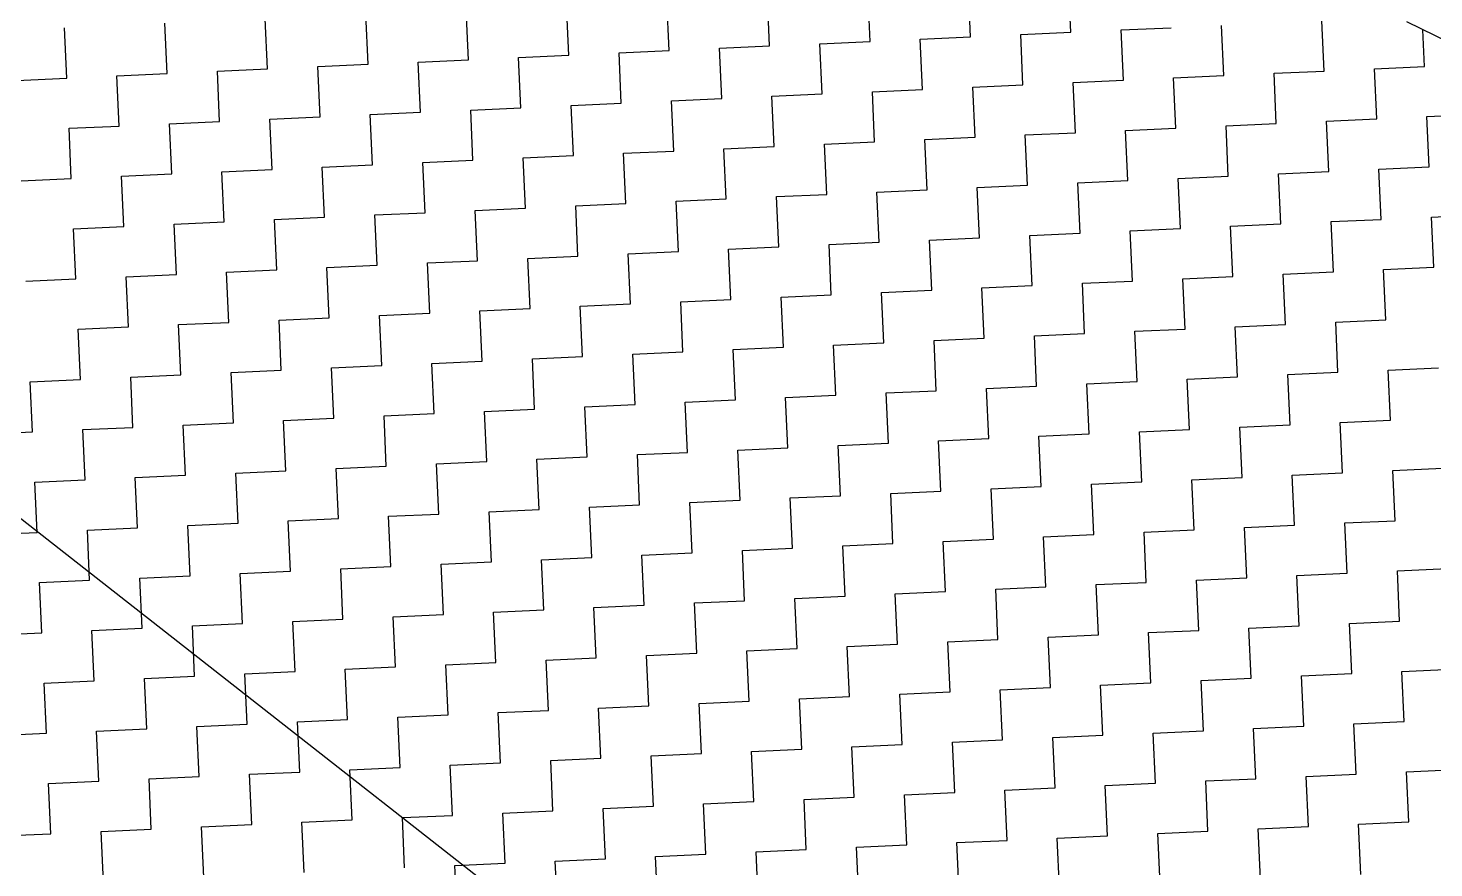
# Model space of a CAD drawing. Header units: metres. Extents: x 280741 to 282709, y 2085398 to 2088597.
# Drawn here: x 282052 to 282227.7, y 2085761.6 to 2085866.5 of the extents above; entities that cross this region are included whole.
import ezdxf

# ---------------------------------------------------------------- set-up
doc = ezdxf.new("R2010")
doc.units = ezdxf.units.M
doc.layers.add('POLY_HATCH', color=12, linetype='Continuous')
doc.layers.add('POLY_PARCEL', color=6, linetype='Continuous')

msp = doc.modelspace()

# ---------------------------------------------------------------- linework, layer by layer
at = {"layer": 'POLY_HATCH', "linetype": 'Continuous'}
for p, q in [((282169.78, 2085865.44), (282169.5, 2085871.72)), ((282182.34, 2085866.02), (282182.05, 2085872.29)), ((282132.12, 2085863.72), (282131.84, 2085870)), ((282144.68, 2085864.3), (282144.39, 2085870.57)), ((282157.23, 2085864.87), (282156.94, 2085871.15)), ((282094.47, 2085862.01), (282094.18, 2085868.28)), ((282107.02, 2085862.58), (282106.73, 2085868.85)), ((282119.57, 2085863.15), (282119.29, 2085869.43)), ((282056.81, 2085860.29), (282056.52, 2085866.56)), ((282069.36, 2085860.86), (282069.07, 2085867.14)), ((282081.91, 2085861.43), (282081.63, 2085867.71)), ((282188.61, 2085866.3), (282194.89, 2085866.59)), ((282188.9, 2085860.03), (282188.61, 2085866.3)), ((282201.45, 2085860.6), (282201.16, 2085866.88)), ((282214, 2085861.17), (282213.72, 2085867.45)), ((282226.56, 2085861.75), (282226.35, 2085866.34)), ((282138.4, 2085864.01), (282144.68, 2085864.3)), ((282150.95, 2085864.58), (282157.23, 2085864.87)), ((282151.24, 2085858.31), (282150.95, 2085864.58)), ((282163.51, 2085865.16), (282169.78, 2085865.44)), ((282163.79, 2085858.88), (282163.51, 2085865.16)), ((282176.06, 2085865.73), (282182.34, 2085866.02)), ((282176.35, 2085859.45), (282176.06, 2085865.73)), ((282100.74, 2085862.29), (282107.02, 2085862.58)), ((282113.3, 2085862.86), (282119.57, 2085863.15)), ((282113.58, 2085856.59), (282113.3, 2085862.86)), ((282125.85, 2085863.44), (282132.12, 2085863.72)), ((282126.13, 2085857.16), (282125.85, 2085863.44)), ((282138.69, 2085857.74), (282138.4, 2085864.01)), ((282063.08, 2085860.57), (282069.36, 2085860.86)), ((282075.64, 2085861.15), (282081.91, 2085861.43)), ((282075.92, 2085854.87), (282075.64, 2085861.15)), ((282088.19, 2085861.72), (282094.47, 2085862.01)), ((282088.48, 2085855.44), (282088.19, 2085861.72)), ((282101.03, 2085856.02), (282100.74, 2085862.29)), ((282207.73, 2085860.89), (282214, 2085861.17)), ((282208.01, 2085854.61), (282207.73, 2085860.89)), ((282220.28, 2085861.46), (282226.56, 2085861.75)), ((282220.57, 2085855.18), (282220.28, 2085861.46)), ((282050.53, 2085860), (282056.81, 2085860.29)), ((282063.37, 2085854.3), (282063.08, 2085860.57)), ((282170.07, 2085859.17), (282176.35, 2085859.45)), ((282170.36, 2085852.89), (282170.07, 2085859.17)), ((282182.62, 2085859.74), (282188.9, 2085860.03)), ((282182.91, 2085853.46), (282182.62, 2085859.74)), ((282195.17, 2085860.31), (282201.45, 2085860.6)), ((282195.46, 2085854.04), (282195.17, 2085860.31)), ((282132.41, 2085857.45), (282138.69, 2085857.74)), ((282132.7, 2085851.17), (282132.41, 2085857.45)), ((282144.96, 2085858.02), (282151.24, 2085858.31)), ((282145.25, 2085851.75), (282144.96, 2085858.02)), ((282157.52, 2085858.59), (282163.79, 2085858.88)), ((282157.8, 2085852.32), (282157.52, 2085858.59)), ((282094.75, 2085855.73), (282101.03, 2085856.02)), ((282095.04, 2085849.45), (282094.75, 2085855.73)), ((282107.31, 2085856.3), (282113.58, 2085856.59)), ((282107.59, 2085850.03), (282107.31, 2085856.3)), ((282119.86, 2085856.88), (282126.13, 2085857.16)), ((282120.14, 2085850.6), (282119.86, 2085856.88)), ((282226.84, 2085855.47), (282233.12, 2085855.76)), ((282057.1, 2085854.01), (282063.37, 2085854.3)), ((282057.38, 2085847.73), (282057.1, 2085854.01)), ((282069.65, 2085854.58), (282075.92, 2085854.87)), ((282069.93, 2085848.31), (282069.65, 2085854.58)), ((282082.2, 2085855.16), (282088.48, 2085855.44)), ((282082.49, 2085848.88), (282082.2, 2085855.16)), ((282189.18, 2085853.75), (282195.46, 2085854.04)), ((282189.47, 2085847.48), (282189.18, 2085853.75)), ((282201.74, 2085854.32), (282208.01, 2085854.61)), ((282202.02, 2085848.05), (282201.74, 2085854.32)), ((282214.29, 2085854.9), (282220.57, 2085855.18)), ((282214.58, 2085848.62), (282214.29, 2085854.9)), ((282227.13, 2085849.19), (282226.84, 2085855.47)), ((282151.53, 2085852.03), (282157.8, 2085852.32)), ((282151.81, 2085845.76), (282151.53, 2085852.03)), ((282164.08, 2085852.61), (282170.36, 2085852.89)), ((282164.37, 2085846.33), (282164.08, 2085852.61)), ((282176.63, 2085853.18), (282182.91, 2085853.46)), ((282176.92, 2085846.9), (282176.63, 2085853.18)), ((282113.87, 2085850.31), (282120.14, 2085850.6)), ((282114.16, 2085844.04), (282113.87, 2085850.31)), ((282126.42, 2085850.89), (282132.7, 2085851.17)), ((282126.71, 2085844.61), (282126.42, 2085850.89)), ((282138.97, 2085851.46), (282145.25, 2085851.75)), ((282139.26, 2085845.18), (282138.97, 2085851.46)), ((282076.21, 2085848.59), (282082.49, 2085848.88)), ((282076.5, 2085842.32), (282076.21, 2085848.59)), ((282088.76, 2085849.17), (282095.04, 2085849.45)), ((282089.05, 2085842.89), (282088.76, 2085849.17)), ((282101.32, 2085849.74), (282107.59, 2085850.03)), ((282101.6, 2085843.46), (282101.32, 2085849.74)), ((282208.3, 2085848.34), (282214.58, 2085848.62)), ((282220.85, 2085848.91), (282227.13, 2085849.19)), ((282221.14, 2085842.63), (282220.85, 2085848.91)), ((282051.11, 2085847.45), (282057.38, 2085847.73)), ((282063.66, 2085848.02), (282069.93, 2085848.31)), ((282063.94, 2085841.74), (282063.66, 2085848.02)), ((282170.64, 2085846.62), (282176.92, 2085846.9)), ((282183.19, 2085847.19), (282189.47, 2085847.48)), ((282183.48, 2085840.91), (282183.19, 2085847.19)), ((282195.75, 2085847.76), (282202.02, 2085848.05)), ((282196.03, 2085841.49), (282195.75, 2085847.76)), ((282208.59, 2085842.06), (282208.3, 2085848.34)), ((282132.98, 2085844.9), (282139.26, 2085845.18)), ((282145.54, 2085845.47), (282151.81, 2085845.76)), ((282145.82, 2085839.19), (282145.54, 2085845.47)), ((282158.09, 2085846.04), (282164.37, 2085846.33)), ((282158.38, 2085839.77), (282158.09, 2085846.04)), ((282170.93, 2085840.34), (282170.64, 2085846.62)), ((282095.33, 2085843.18), (282101.6, 2085843.46)), ((282107.88, 2085843.75), (282114.16, 2085844.04)), ((282108.17, 2085837.47), (282107.88, 2085843.75)), ((282120.43, 2085844.32), (282126.71, 2085844.61)), ((282120.72, 2085838.05), (282120.43, 2085844.32)), ((282133.27, 2085838.62), (282132.98, 2085844.9)), ((282227.42, 2085842.92), (282233.69, 2085843.21)), ((282057.67, 2085841.46), (282063.94, 2085841.74)), ((282057.95, 2085835.18), (282057.67, 2085841.46)), ((282070.22, 2085842.03), (282076.5, 2085842.32)), ((282070.51, 2085835.75), (282070.22, 2085842.03)), ((282082.77, 2085842.6), (282089.05, 2085842.89)), ((282083.06, 2085836.33), (282082.77, 2085842.6)), ((282095.61, 2085836.9), (282095.33, 2085843.18)), ((282189.76, 2085841.2), (282196.03, 2085841.49)), ((282202.31, 2085841.77), (282208.59, 2085842.06)), ((282202.6, 2085835.5), (282202.31, 2085841.77)), ((282214.86, 2085842.35), (282221.14, 2085842.63)), ((282215.15, 2085836.07), (282214.86, 2085842.35)), ((282227.7, 2085836.64), (282227.42, 2085842.92)), ((282152.1, 2085839.48), (282158.38, 2085839.77)), ((282164.65, 2085840.05), (282170.93, 2085840.34)), ((282164.94, 2085833.78), (282164.65, 2085840.05)), ((282177.21, 2085840.63), (282183.48, 2085840.91)), ((282177.49, 2085834.35), (282177.21, 2085840.63)), ((282190.04, 2085834.92), (282189.76, 2085841.2)), ((282114.44, 2085837.76), (282120.72, 2085838.05)), ((282126.99, 2085838.33), (282133.27, 2085838.62)), ((282127.28, 2085832.06), (282126.99, 2085838.33)), ((282139.55, 2085838.91), (282145.82, 2085839.19)), ((282139.83, 2085832.63), (282139.55, 2085838.91)), ((282152.39, 2085833.2), (282152.1, 2085839.48)), ((282076.78, 2085836.04), (282083.06, 2085836.33)), ((282089.34, 2085836.61), (282095.61, 2085836.9)), ((282089.62, 2085830.34), (282089.34, 2085836.61)), ((282101.89, 2085837.19), (282108.17, 2085837.47)), ((282102.18, 2085830.91), (282101.89, 2085837.19)), ((282114.73, 2085831.48), (282114.44, 2085837.76)), ((282221.43, 2085836.36), (282227.7, 2085836.64)), ((282221.71, 2085830.08), (282221.43, 2085836.36)), ((282051.68, 2085834.89), (282057.95, 2085835.18)), ((282064.23, 2085835.47), (282070.51, 2085835.75)), ((282064.52, 2085829.19), (282064.23, 2085835.47)), ((282077.07, 2085829.76), (282076.78, 2085836.04)), ((282183.77, 2085834.64), (282190.04, 2085834.92)), ((282184.05, 2085828.36), (282183.77, 2085834.64)), ((282196.32, 2085835.21), (282202.6, 2085835.5)), ((282196.61, 2085828.93), (282196.32, 2085835.21)), ((282208.87, 2085835.78), (282215.15, 2085836.07)), ((282209.16, 2085829.51), (282208.87, 2085835.78)), ((282146.11, 2085832.92), (282152.39, 2085833.2)), ((282146.4, 2085826.64), (282146.11, 2085832.92)), ((282158.66, 2085833.49), (282164.94, 2085833.78)), ((282158.95, 2085827.21), (282158.66, 2085833.49)), ((282171.22, 2085834.06), (282177.49, 2085834.35)), ((282171.5, 2085827.79), (282171.22, 2085834.06)), ((282095.9, 2085830.62), (282102.18, 2085830.91)), ((282108.45, 2085831.2), (282114.73, 2085831.48)), ((282108.74, 2085824.92), (282108.45, 2085831.2)), ((282121, 2085831.77), (282127.28, 2085832.06)), ((282121.29, 2085825.49), (282121, 2085831.77)), ((282133.56, 2085832.34), (282139.83, 2085832.63)), ((282133.84, 2085826.07), (282133.56, 2085832.34)), ((282058.24, 2085828.9), (282064.52, 2085829.19)), ((282070.79, 2085829.48), (282077.07, 2085829.76)), ((282071.08, 2085823.2), (282070.79, 2085829.48)), ((282083.35, 2085830.05), (282089.62, 2085830.34)), ((282083.63, 2085823.77), (282083.35, 2085830.05)), ((282096.19, 2085824.35), (282095.9, 2085830.62)), ((282202.88, 2085829.22), (282209.16, 2085829.51)), ((282203.17, 2085822.94), (282202.88, 2085829.22)), ((282215.44, 2085829.79), (282221.71, 2085830.08)), ((282215.72, 2085823.52), (282215.44, 2085829.79)), ((282058.53, 2085822.63), (282058.24, 2085828.9)), ((282165.23, 2085827.5), (282171.5, 2085827.79)), ((282165.51, 2085821.22), (282165.23, 2085827.5)), ((282177.78, 2085828.07), (282184.05, 2085828.36)), ((282178.06, 2085821.8), (282177.78, 2085828.07)), ((282190.33, 2085828.65), (282196.61, 2085828.93)), ((282190.62, 2085822.37), (282190.33, 2085828.65)), ((282127.57, 2085825.78), (282133.84, 2085826.07)), ((282127.85, 2085819.5), (282127.57, 2085825.78)), ((282140.12, 2085826.35), (282146.4, 2085826.64)), ((282140.41, 2085820.08), (282140.12, 2085826.35)), ((282152.67, 2085826.93), (282158.95, 2085827.21)), ((282152.96, 2085820.65), (282152.67, 2085826.93)), ((282089.91, 2085824.06), (282096.19, 2085824.35)), ((282090.2, 2085817.78), (282089.91, 2085824.06)), ((282102.46, 2085824.63), (282108.74, 2085824.92)), ((282102.75, 2085818.36), (282102.46, 2085824.63)), ((282115.02, 2085825.21), (282121.29, 2085825.49)), ((282115.3, 2085818.93), (282115.02, 2085825.21)), ((282222, 2085823.8), (282228.28, 2085824.09)), ((282052.25, 2085822.34), (282058.53, 2085822.63)), ((282052.54, 2085816.06), (282052.25, 2085822.34)), ((282064.8, 2085822.91), (282071.08, 2085823.2)), ((282065.09, 2085816.64), (282064.8, 2085822.91)), ((282077.36, 2085823.49), (282083.63, 2085823.77)), ((282077.64, 2085817.21), (282077.36, 2085823.49)), ((282184.34, 2085822.08), (282190.62, 2085822.37)), ((282196.89, 2085822.66), (282203.17, 2085822.94)), ((282197.18, 2085816.38), (282196.89, 2085822.66)), ((282209.45, 2085823.23), (282215.72, 2085823.52)), ((282209.73, 2085816.95), (282209.45, 2085823.23)), ((282222.29, 2085817.53), (282222, 2085823.8)), ((282146.68, 2085820.36), (282152.96, 2085820.65)), ((282146.97, 2085814.09), (282146.68, 2085820.36)), ((282159.24, 2085820.94), (282165.51, 2085821.22)), ((282159.52, 2085814.66), (282159.24, 2085820.94)), ((282171.79, 2085821.51), (282178.06, 2085821.8)), ((282172.08, 2085815.23), (282171.79, 2085821.51)), ((282184.63, 2085815.81), (282184.34, 2085822.08)), ((282109.03, 2085818.64), (282115.3, 2085818.93)), ((282109.31, 2085812.37), (282109.03, 2085818.64)), ((282121.58, 2085819.22), (282127.85, 2085819.5)), ((282121.86, 2085812.94), (282121.58, 2085819.22)), ((282134.13, 2085819.79), (282140.41, 2085820.08)), ((282134.42, 2085813.51), (282134.13, 2085819.79)), ((282071.37, 2085816.92), (282077.64, 2085817.21)), ((282071.65, 2085810.65), (282071.37, 2085816.92)), ((282083.92, 2085817.5), (282090.2, 2085817.78)), ((282084.21, 2085811.22), (282083.92, 2085817.5)), ((282096.47, 2085818.07), (282102.75, 2085818.36)), ((282096.76, 2085811.79), (282096.47, 2085818.07)), ((282203.46, 2085816.67), (282209.73, 2085816.95)), ((282216.01, 2085817.24), (282222.29, 2085817.53)), ((282216.3, 2085810.96), (282216.01, 2085817.24)), ((282046.26, 2085815.78), (282052.54, 2085816.06)), ((282058.81, 2085816.35), (282065.09, 2085816.64)), ((282059.1, 2085810.07), (282058.81, 2085816.35)), ((282165.8, 2085814.95), (282172.08, 2085815.23)), ((282178.35, 2085815.52), (282184.63, 2085815.81)), ((282178.64, 2085809.24), (282178.35, 2085815.52)), ((282190.9, 2085816.09), (282197.18, 2085816.38)), ((282191.19, 2085809.82), (282190.9, 2085816.09)), ((282203.74, 2085810.39), (282203.46, 2085816.67)), ((282128.14, 2085813.23), (282134.42, 2085813.51)), ((282140.69, 2085813.8), (282146.97, 2085814.09)), ((282140.98, 2085807.52), (282140.69, 2085813.8)), ((282153.25, 2085814.37), (282159.52, 2085814.66)), ((282153.53, 2085808.1), (282153.25, 2085814.37)), ((282166.09, 2085808.67), (282165.8, 2085814.95)), ((282090.48, 2085811.51), (282096.76, 2085811.79)), ((282103.04, 2085812.08), (282109.31, 2085812.37)), ((282103.32, 2085805.8), (282103.04, 2085812.08)), ((282115.59, 2085812.65), (282121.86, 2085812.94)), ((282115.87, 2085806.38), (282115.59, 2085812.65)), ((282128.43, 2085806.95), (282128.14, 2085813.23)), ((282052.82, 2085809.79), (282059.1, 2085810.07)), ((282065.38, 2085810.36), (282071.65, 2085810.65)), ((282065.66, 2085804.09), (282065.38, 2085810.36)), ((282077.93, 2085810.93), (282084.21, 2085811.22)), ((282078.22, 2085804.66), (282077.93, 2085810.93)), ((282090.77, 2085805.23), (282090.48, 2085811.51)), ((282184.91, 2085809.53), (282191.19, 2085809.82)), ((282197.47, 2085810.1), (282203.74, 2085810.39)), ((282197.75, 2085803.83), (282197.47, 2085810.1)), ((282210.02, 2085810.68), (282216.3, 2085810.96)), ((282210.31, 2085804.4), (282210.02, 2085810.68)), ((282222.57, 2085811.25), (282228.85, 2085811.54)), ((282222.86, 2085804.97), (282222.57, 2085811.25)), ((282053.11, 2085803.51), (282052.82, 2085809.79)), ((282147.26, 2085807.81), (282153.53, 2085808.1)), ((282159.81, 2085808.38), (282166.09, 2085808.67)), ((282160.1, 2085802.11), (282159.81, 2085808.38)), ((282172.36, 2085808.96), (282178.64, 2085809.24)), ((282172.65, 2085802.68), (282172.36, 2085808.96)), ((282185.2, 2085803.25), (282184.91, 2085809.53)), ((282109.6, 2085806.09), (282115.87, 2085806.38)), ((282122.15, 2085806.66), (282128.43, 2085806.95)), ((282122.44, 2085800.39), (282122.15, 2085806.66)), ((282134.7, 2085807.24), (282140.98, 2085807.52)), ((282134.99, 2085800.96), (282134.7, 2085807.24)), ((282147.54, 2085801.53), (282147.26, 2085807.81)), ((282071.94, 2085804.37), (282078.22, 2085804.66)), ((282084.49, 2085804.95), (282090.77, 2085805.23)), ((282084.78, 2085798.67), (282084.49, 2085804.95)), ((282097.05, 2085805.52), (282103.32, 2085805.8)), ((282097.33, 2085799.24), (282097.05, 2085805.52)), ((282109.89, 2085799.82), (282109.6, 2085806.09)), ((282216.58, 2085804.69), (282222.86, 2085804.97)), ((282216.87, 2085798.41), (282216.58, 2085804.69)), ((282046.84, 2085803.23), (282053.11, 2085803.51)), ((282059.39, 2085803.8), (282065.66, 2085804.09)), ((282059.67, 2085797.52), (282059.39, 2085803.8)), ((282072.23, 2085798.1), (282071.94, 2085804.37)), ((282178.92, 2085802.97), (282185.2, 2085803.25)), ((282179.21, 2085796.69), (282178.92, 2085802.97)), ((282191.48, 2085803.54), (282197.75, 2085803.83)), ((282191.76, 2085797.26), (282191.48, 2085803.54)), ((282204.03, 2085804.11), (282210.31, 2085804.4)), ((282204.32, 2085797.84), (282204.03, 2085804.11)), ((282141.27, 2085801.25), (282147.54, 2085801.53)), ((282141.55, 2085794.97), (282141.27, 2085801.25)), ((282153.82, 2085801.82), (282160.1, 2085802.11)), ((282154.11, 2085795.54), (282153.82, 2085801.82)), ((282166.37, 2085802.39), (282172.65, 2085802.68)), ((282166.66, 2085796.12), (282166.37, 2085802.39)), ((282103.61, 2085799.53), (282109.89, 2085799.82)), ((282103.9, 2085793.25), (282103.61, 2085799.53)), ((282116.16, 2085800.1), (282122.44, 2085800.39)), ((282116.45, 2085793.83), (282116.16, 2085800.1)), ((282128.71, 2085800.67), (282134.99, 2085800.96)), ((282129, 2085794.4), (282128.71, 2085800.67)), ((282053.4, 2085797.24), (282059.67, 2085797.52)), ((282065.95, 2085797.81), (282072.23, 2085798.1)), ((282066.24, 2085791.53), (282065.95, 2085797.81)), ((282078.5, 2085798.38), (282084.78, 2085798.67)), ((282078.79, 2085792.11), (282078.5, 2085798.38)), ((282091.06, 2085798.96), (282097.33, 2085799.24)), ((282091.34, 2085792.68), (282091.06, 2085798.96)), ((282198.04, 2085797.55), (282204.32, 2085797.84)), ((282198.33, 2085791.27), (282198.04, 2085797.55)), ((282210.59, 2085798.12), (282216.87, 2085798.41)), ((282210.88, 2085791.85), (282210.59, 2085798.12)), ((282223.15, 2085798.7), (282229.42, 2085798.98)), ((282223.43, 2085792.42), (282223.15, 2085798.7)), ((282053.68, 2085790.96), (282053.4, 2085797.24)), ((282160.38, 2085795.83), (282166.66, 2085796.12)), ((282160.67, 2085789.56), (282160.38, 2085795.83)), ((282172.94, 2085796.4), (282179.21, 2085796.69)), ((282173.22, 2085790.13), (282172.94, 2085796.4)), ((282185.49, 2085796.98), (282191.76, 2085797.26)), ((282185.77, 2085790.7), (282185.49, 2085796.98)), ((282122.72, 2085794.11), (282129, 2085794.4)), ((282123.01, 2085787.84), (282122.72, 2085794.11)), ((282135.28, 2085794.69), (282141.55, 2085794.97)), ((282135.56, 2085788.41), (282135.28, 2085794.69)), ((282147.83, 2085795.26), (282154.11, 2085795.54)), ((282148.12, 2085788.98), (282147.83, 2085795.26)), ((282085.07, 2085792.39), (282091.34, 2085792.68)), ((282085.35, 2085786.12), (282085.07, 2085792.39)), ((282097.62, 2085792.97), (282103.9, 2085793.25)), ((282097.91, 2085786.69), (282097.62, 2085792.97)), ((282110.17, 2085793.54), (282116.45, 2085793.83)), ((282110.46, 2085787.26), (282110.17, 2085793.54)), ((282217.16, 2085792.13), (282223.43, 2085792.42)), ((282047.41, 2085790.67), (282053.68, 2085790.96)), ((282059.96, 2085791.25), (282066.24, 2085791.53)), ((282060.25, 2085784.97), (282059.96, 2085791.25)), ((282072.51, 2085791.82), (282078.79, 2085792.11)), ((282072.8, 2085785.54), (282072.51, 2085791.82)), ((282179.5, 2085790.42), (282185.77, 2085790.7)), ((282192.05, 2085790.99), (282198.33, 2085791.27)), ((282192.34, 2085784.71), (282192.05, 2085790.99)), ((282204.6, 2085791.56), (282210.88, 2085791.85)), ((282204.89, 2085785.29), (282204.6, 2085791.56)), ((282217.44, 2085785.86), (282217.16, 2085792.13)), ((282141.84, 2085788.7), (282148.12, 2085788.98)), ((282154.39, 2085789.27), (282160.67, 2085789.56)), ((282154.68, 2085782.99), (282154.39, 2085789.27)), ((282166.95, 2085789.84), (282173.22, 2085790.13)), ((282167.23, 2085783.57), (282166.95, 2085789.84)), ((282179.78, 2085784.14), (282179.5, 2085790.42)), ((282104.18, 2085786.98), (282110.46, 2085787.26)), ((282104.47, 2085780.7), (282104.18, 2085786.98)), ((282116.73, 2085787.55), (282123.01, 2085787.84)), ((282117.02, 2085781.27), (282116.73, 2085787.55)), ((282129.29, 2085788.12), (282135.56, 2085788.41)), ((282129.57, 2085781.85), (282129.29, 2085788.12)), ((282142.13, 2085782.42), (282141.84, 2085788.7)), ((282066.52, 2085785.26), (282072.8, 2085785.54)), ((282066.81, 2085778.98), (282066.52, 2085785.26)), ((282079.08, 2085785.83), (282085.35, 2085786.12)), ((282079.36, 2085779.55), (282079.08, 2085785.83)), ((282091.63, 2085786.4), (282097.91, 2085786.69)), ((282091.92, 2085780.13), (282091.63, 2085786.4)), ((282198.61, 2085785), (282204.89, 2085785.29)), ((282211.17, 2085785.57), (282217.44, 2085785.86)), ((282211.45, 2085779.3), (282211.17, 2085785.57)), ((282223.72, 2085786.14), (282230, 2085786.43)), ((282224.01, 2085779.87), (282223.72, 2085786.14)), ((282053.97, 2085784.68), (282060.25, 2085784.97)), ((282054.26, 2085778.41), (282053.97, 2085784.68)), ((282160.96, 2085783.28), (282167.23, 2085783.57)), ((282173.51, 2085783.85), (282179.78, 2085784.14)), ((282173.79, 2085777.58), (282173.51, 2085783.85)), ((282186.06, 2085784.43), (282192.34, 2085784.71)), ((282186.35, 2085778.15), (282186.06, 2085784.43)), ((282198.9, 2085778.72), (282198.61, 2085785)), ((282123.3, 2085781.56), (282129.57, 2085781.85)), ((282135.85, 2085782.13), (282142.13, 2085782.42)), ((282136.14, 2085775.86), (282135.85, 2085782.13)), ((282148.4, 2085782.71), (282154.68, 2085782.99)), ((282148.69, 2085776.43), (282148.4, 2085782.71)), ((282161.24, 2085777), (282160.96, 2085783.28)), ((282085.64, 2085779.84), (282091.92, 2085780.13)), ((282098.19, 2085780.41), (282104.47, 2085780.7)), ((282098.48, 2085774.14), (282098.19, 2085780.41)), ((282110.74, 2085780.99), (282117.02, 2085781.27)), ((282111.03, 2085774.71), (282110.74, 2085780.99)), ((282123.58, 2085775.28), (282123.3, 2085781.56)), ((282047.98, 2085778.12), (282054.26, 2085778.41)), ((282060.53, 2085778.69), (282066.81, 2085778.98)), ((282060.82, 2085772.42), (282060.53, 2085778.69)), ((282073.09, 2085779.27), (282079.36, 2085779.55)), ((282073.37, 2085772.99), (282073.09, 2085779.27)), ((282085.93, 2085773.56), (282085.64, 2085779.84)), ((282192.62, 2085778.44), (282198.9, 2085778.72)), ((282192.91, 2085772.16), (282192.62, 2085778.44)), ((282205.18, 2085779.01), (282211.45, 2085779.3)), ((282205.46, 2085772.73), (282205.18, 2085779.01)), ((282217.73, 2085779.58), (282224.01, 2085779.87)), ((282218.02, 2085773.31), (282217.73, 2085779.58)), ((282142.41, 2085776.14), (282148.69, 2085776.43)), ((282154.97, 2085776.72), (282161.24, 2085777)), ((282155.25, 2085770.44), (282154.97, 2085776.72)), ((282167.52, 2085777.29), (282173.79, 2085777.58)), ((282167.81, 2085771.01), (282167.52, 2085777.29)), ((282180.07, 2085777.86), (282186.35, 2085778.15)), ((282180.36, 2085771.59), (282180.07, 2085777.86)), ((282104.76, 2085774.42), (282111.03, 2085774.71)), ((282117.31, 2085775), (282123.58, 2085775.28)), ((282117.59, 2085768.72), (282117.31, 2085775)), ((282129.86, 2085775.57), (282136.14, 2085775.86)), ((282130.15, 2085769.29), (282129.86, 2085775.57)), ((282142.7, 2085769.87), (282142.41, 2085776.14)), ((282067.1, 2085772.7), (282073.37, 2085772.99)), ((282079.65, 2085773.28), (282085.93, 2085773.56)), ((282079.94, 2085767), (282079.65, 2085773.28)), ((282092.2, 2085773.85), (282098.48, 2085774.14)), ((282092.49, 2085767.57), (282092.2, 2085773.85)), ((282105.04, 2085768.15), (282104.76, 2085774.42)), ((282211.74, 2085773.02), (282218.02, 2085773.31)), ((282212.03, 2085766.74), (282211.74, 2085773.02)), ((282224.29, 2085773.59), (282230.57, 2085773.88)), ((282224.58, 2085767.32), (282224.29, 2085773.59)), ((282054.54, 2085772.13), (282060.82, 2085772.42)), ((282054.83, 2085765.85), (282054.54, 2085772.13)), ((282067.38, 2085766.43), (282067.1, 2085772.7)), ((282174.08, 2085771.3), (282180.36, 2085771.59)), ((282174.37, 2085765.02), (282174.08, 2085771.3)), ((282186.63, 2085771.87), (282192.91, 2085772.16)), ((282186.92, 2085765.6), (282186.63, 2085771.87)), ((282199.19, 2085772.45), (282205.46, 2085772.73)), ((282199.47, 2085766.17), (282199.19, 2085772.45)), ((282136.42, 2085769.58), (282142.7, 2085769.87)), ((282136.71, 2085763.3), (282136.42, 2085769.58)), ((282148.98, 2085770.15), (282155.25, 2085770.44)), ((282149.26, 2085763.88), (282148.98, 2085770.15)), ((282161.53, 2085770.73), (282167.81, 2085771.01)), ((282161.82, 2085764.45), (282161.53, 2085770.73)), ((282098.77, 2085767.86), (282105.04, 2085768.15)), ((282099.05, 2085761.58), (282098.77, 2085767.86)), ((282111.32, 2085768.43), (282117.59, 2085768.72)), ((282111.6, 2085762.16), (282111.32, 2085768.43)), ((282123.87, 2085769.01), (282130.15, 2085769.29)), ((282124.16, 2085762.73), (282123.87, 2085769.01)), ((282061.11, 2085766.14), (282067.38, 2085766.43)), ((282061.39, 2085759.86), (282061.11, 2085766.14)), ((282073.66, 2085766.71), (282079.94, 2085767)), ((282073.95, 2085760.44), (282073.66, 2085766.71)), ((282086.21, 2085767.29), (282092.49, 2085767.57)), ((282086.5, 2085761.01), (282086.21, 2085767.29)), ((282193.2, 2085765.88), (282199.47, 2085766.17)), ((282193.48, 2085759.61), (282193.2, 2085765.88)), ((282205.75, 2085766.46), (282212.03, 2085766.74)), ((282206.04, 2085760.18), (282205.75, 2085766.46)), ((282218.3, 2085767.03), (282224.58, 2085767.32)), ((282218.59, 2085760.75), (282218.3, 2085767.03)), ((282048.55, 2085765.57), (282054.83, 2085765.85)), ((282155.54, 2085764.16), (282161.82, 2085764.45)), ((282155.83, 2085757.89), (282155.54, 2085764.16)), ((282168.09, 2085764.74), (282174.37, 2085765.02)), ((282168.38, 2085758.46), (282168.09, 2085764.74)), ((282180.64, 2085765.31), (282186.92, 2085765.6)), ((282180.93, 2085759.03), (282180.64, 2085765.31)), ((282117.88, 2085762.44), (282124.16, 2085762.73)), ((282118.17, 2085756.17), (282117.88, 2085762.44)), ((282130.43, 2085763.02), (282136.71, 2085763.3)), ((282130.72, 2085756.74), (282130.43, 2085763.02)), ((282142.99, 2085763.59), (282149.26, 2085763.88)), ((282143.27, 2085757.31), (282142.99, 2085763.59)), ((282105.33, 2085761.87), (282111.6, 2085762.16)), ((282105.61, 2085755.59), (282105.33, 2085761.87))]:
    msp.add_line(p, q, dxfattribs=at)
at = {"layer": 'POLY_HATCH'}
msp.add_line((282248.12, 2085855.6), (282224.35, 2085867.33), dxfattribs=at)
at = {"layer": 'POLY_PARCEL'}
msp.add_line((281948.52, 2085885.51), (282152.03, 2085726.21), dxfattribs=at)

doc.saveas('drawing.dxf')
